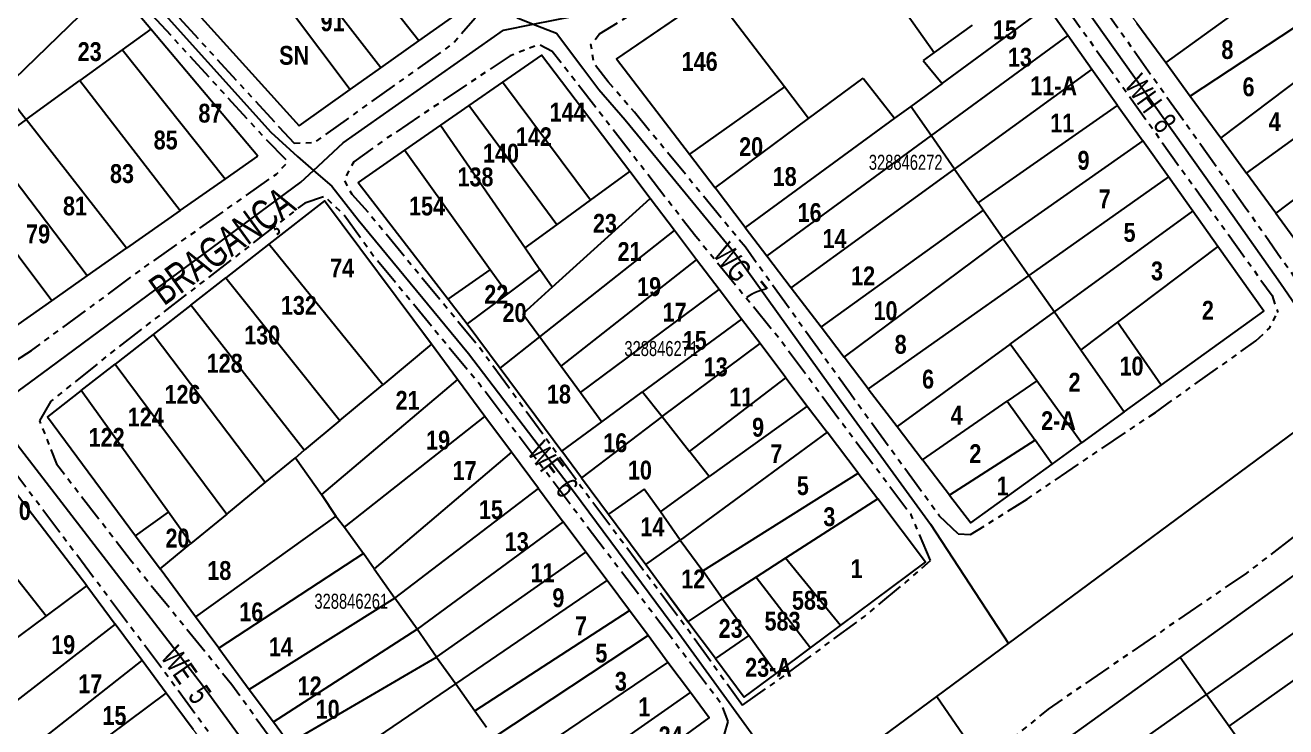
# Model space of a CAD drawing. Extents: x 204381 to 207261, y 4847713 to 4851061.
# Drawn here: x 206683.8 to 206851.2, y 4848601.9 to 4848695.1 of the extents above; entities that cross this region are included whole.
import ezdxf
from ezdxf.enums import TextEntityAlignment as Align

# ---------------------------------------------------------------- set-up
doc = ezdxf.new("R2010")
doc.units = 0
doc.header["$LTSCALE"] = 1.5
doc.header["$MEASUREMENT"] = 0
doc.linetypes.add('PHANTOMX2', pattern=[5, 2.5, -0.5, 0.5, -0.5, 0.5, -0.5])
for name, color, linetype in [('CD-MALHA-LOTES', 40, 'CONTINUOUS'), ('CD_TXT_QUADRA', 7, 'CONTINUOUS'), ('RU-QUADRAS', 210, 'CONTINUOUS'), ('SV-EIXO-ROD-ESTR', 7, 'CONTINUOUS'), ('SV-EIXO-RUA-N-PAV', 6, 'CONTINUOUS'), ('SV-RUA-NAO-PAV-S-GUIA-C-GUIA', 7, 'PHANTOMX2'), ('SV-TXT-RUA-N-PAV-S-GUIA-C-GUIA', 7, 'CONTINUOUS'), ('Th_NmrPort', 7, 'CONTINUOUS')]:
    doc.layers.add(name, color=color, linetype=linetype)
doc.styles.add('ARIAL', font='ARIAL.TTF')
doc.styles.get("Standard").update_dxf_attribs({"font": 'swisscbo.ttf'})

msp = doc.modelspace()

# ---------------------------------------------------------------- linework, layer by layer
at = {"layer": 'CD-MALHA-LOTES', "linetype": 'Continuous'}
for points in [[(206791.15, 4848710.35), (206804.5, 4848691.49)], [(206736.07, 4848693.04), (206723.73, 4848708.7)], [(206731, 4848689.45), (206718.81, 4848705.19)], [(206855.1, 4848704.55), (206835.23, 4848690.14)], [(206715, 4848702.48), (206726.93, 4848686.56)], [(206695.39, 4848700.63), (206680.86, 4848686.5)], [(206700.49, 4848694.58), (206695.39, 4848700.63)], [(206736.07, 4848693.04), (206743.83, 4848698.54)], [(206775.11, 4848699.4), (206762.29, 4848690.65)], [(206784.62, 4848686.91), (206775.11, 4848699.4)], [(206859.04, 4848699.28), (206838.48, 4848685.7)], [(206805.55, 4848687.38), (206819.48, 4848697.57)], [(206822.23, 4848693.72), (206819.48, 4848697.57)], [(206706.77, 4848696.55), (206720.15, 4848681.76)], [(206831.4, 4848695.38), (206835.23, 4848690.14)], [(206700.49, 4848694.58), (206696.66, 4848691.81)], [(206714.68, 4848677.72), (206700.49, 4848694.58)], [(206822.23, 4848693.72), (206804.08, 4848680.45)], [(206809.53, 4848695.1), (206804.5, 4848691.49)], [(206825.42, 4848689.23), (206822.23, 4848693.72)], [(206862.24, 4848695.01), (206842.55, 4848680.13)], [(206731, 4848689.45), (206736.07, 4848693.04)], [(206696.66, 4848691.81), (206691.05, 4848687.76)], [(206710.35, 4848674.68), (206696.66, 4848691.81)], [(206752.36, 4848691.13), (206747.17, 4848687.53)], [(206764.08, 4848675.66), (206752.36, 4848691.13)], [(206762.29, 4848690.65), (206771.98, 4848677.96)], [(206804.5, 4848691.49), (206803.01, 4848690.42)], [(206803.01, 4848690.42), (206805.55, 4848687.38)], [(206726.93, 4848686.56), (206731, 4848689.45)], [(206807.2, 4848675.98), (206825.42, 4848689.23)], [(206828.83, 4848684.45), (206825.42, 4848689.23)], [(206835.23, 4848690.14), (206838.48, 4848685.7)], [(206845.98, 4848675.44), (206866.02, 4848689.96)], [(206683.91, 4848682.59), (206691.05, 4848687.76)], [(206691.05, 4848687.76), (206704.36, 4848670.48)], [(206747.17, 4848687.53), (206742.72, 4848684.45)], [(206758.84, 4848671.85), (206747.17, 4848687.53)], [(206784.62, 4848686.91), (206771.98, 4848677.96)], [(206787.82, 4848682.71), (206784.62, 4848686.91)], [(206787.82, 4848682.71), (206795.04, 4848688.06)], [(206795.04, 4848688.06), (206799.22, 4848682.76)], [(206805.55, 4848687.38), (206801.37, 4848684.32)], [(206680.86, 4848686.5), (206683.91, 4848682.59)], [(206720.15, 4848681.76), (206726.93, 4848686.56)], [(206838.48, 4848685.7), (206842.55, 4848680.13)], [(206742.72, 4848684.45), (206738.93, 4848681.82)], [(206754.38, 4848668.6), (206742.72, 4848684.45)], [(206801.37, 4848684.32), (206799.22, 4848682.76)], [(206804.08, 4848680.45), (206801.37, 4848684.32)], [(206810.32, 4848671.52), (206828.83, 4848684.45)], [(206828.83, 4848684.45), (206832.19, 4848679.73)], [(206683.91, 4848682.59), (206678.94, 4848679)], [(206697.26, 4848665.5), (206683.91, 4848682.59)], [(206738.93, 4848681.82), (206734.16, 4848678.51)], [(206738.93, 4848681.82), (206750.17, 4848665.53)], [(206775.39, 4848673.49), (206787.82, 4848682.71)], [(206799.22, 4848682.76), (206779.39, 4848668.25)], [(206804.08, 4848680.45), (206782.26, 4848664.5)], [(206807.2, 4848675.98), (206804.08, 4848680.45)], [(206842.55, 4848680.13), (206845.98, 4848675.44)], [(206692.01, 4848661.82), (206678.94, 4848679)], [(206734.16, 4848678.51), (206727.99, 4848674.23)], [(206745.54, 4848662.63), (206734.16, 4848678.51)], [(206832.19, 4848679.73), (206813.66, 4848666.73)], [(206835.59, 4848674.95), (206832.19, 4848679.73)], [(206710.35, 4848674.68), (206714.68, 4848677.72)], [(206771.98, 4848677.96), (206775.39, 4848673.49)], [(206687.31, 4848658.51), (206674.39, 4848675.71)], [(206758.84, 4848671.85), (206764.08, 4848675.66)], [(206766.78, 4848672.09), (206764.08, 4848675.66)], [(206785.52, 4848660.22), (206807.2, 4848675.98)], [(206807.2, 4848675.98), (206810.32, 4848671.52)], [(206849.85, 4848670.14), (206845.98, 4848675.44)], [(206704.36, 4848670.48), (206710.35, 4848674.68)], [(206727.99, 4848674.23), (206739.97, 4848658.72)], [(206779.39, 4848668.25), (206775.39, 4848673.49)], [(206835.59, 4848674.95), (206817.06, 4848661.87)], [(206838.83, 4848670.41), (206835.59, 4848674.95)], [(206856.04, 4848674.83), (206849.85, 4848670.14)], [(206723.54, 4848671.78), (206716.16, 4848666.03)], [(206737.72, 4848652.73), (206723.54, 4848671.78)], [(206753.76, 4848660.31), (206766.78, 4848672.09)], [(206754.38, 4848668.6), (206758.84, 4848671.85)], [(206769.99, 4848667.86), (206766.78, 4848672.09)], [(206704.36, 4848670.48), (206697.26, 4848665.5)], [(206811.01, 4848670.53), (206789.47, 4848655.05)], [(206811.01, 4848670.53), (206810.32, 4848671.52)], [(206813.66, 4848666.73), (206811.01, 4848670.53)], [(206820.45, 4848657.03), (206838.83, 4848670.41)], [(206842.16, 4848665.72), (206838.83, 4848670.41)], [(206849.85, 4848670.14), (206855.48, 4848662.45)], [(206750.17, 4848665.53), (206754.38, 4848668.6)], [(206752.13, 4848653.72), (206769.99, 4848667.86)], [(206772.93, 4848663.97), (206769.99, 4848667.86)], [(206779.39, 4848668.25), (206782.26, 4848664.5)], [(206692.01, 4848661.82), (206697.26, 4848665.5)], [(206716.16, 4848666.03), (206710.44, 4848661.57)], [(206731.3, 4848647.37), (206716.16, 4848666.03)], [(206750.17, 4848665.53), (206752.13, 4848662.68)], [(206792.54, 4848651.03), (206813.66, 4848666.73)], [(206813.66, 4848666.73), (206817.06, 4848661.87)], [(206842.16, 4848665.72), (206828.82, 4848655.65)], [(206848.27, 4848657.15), (206842.16, 4848665.72)], [(206754.98, 4848649.83), (206772.93, 4848663.97)], [(206775.92, 4848660.03), (206772.93, 4848663.97)], [(206782.26, 4848664.5), (206785.52, 4848660.22)], [(206687.31, 4848658.51), (206692.01, 4848661.82)], [(206739.97, 4848658.72), (206745.54, 4848662.63)], [(206747.83, 4848659.43), (206745.54, 4848662.63)], [(206752.13, 4848662.68), (206747.83, 4848659.43)], [(206753.76, 4848660.31), (206752.13, 4848662.68)], [(206817.06, 4848661.87), (206795.74, 4848646.83)], [(206817.06, 4848661.87), (206820.45, 4848657.03)], [(206705.78, 4848657.94), (206710.44, 4848661.57)], [(206710.44, 4848661.57), (206725.58, 4848642.6)], [(206753.76, 4848660.31), (206749.87, 4848656.79)], [(206785.52, 4848660.22), (206789.47, 4848655.05)], [(206678.36, 4848652.23), (206687.31, 4848658.51)], [(206739.97, 4848658.72), (206742.48, 4848655.47)], [(206747.83, 4848659.43), (206742.48, 4848655.47)], [(206757.54, 4848646.34), (206775.92, 4848660.03)], [(206778.91, 4848656.08), (206775.92, 4848660.03)], [(206705.78, 4848657.94), (206700.78, 4848654.05)], [(206720.85, 4848638.66), (206705.78, 4848657.94)], [(206749.87, 4848656.79), (206752.13, 4848653.72)], [(206814.58, 4848652.76), (206820.45, 4848657.03)], [(206820.45, 4848657.03), (206823.96, 4848651.99)], [(206834.65, 4848647.31), (206848.27, 4848657.15)], [(206742.48, 4848655.47), (206746.87, 4848649.56)], [(206778.91, 4848656.08), (206765.77, 4848646.42)], [(206781.37, 4848652.83), (206778.91, 4848656.08)], [(206789.47, 4848655.05), (206792.54, 4848651.03)], [(206828.82, 4848655.65), (206823.96, 4848651.99)], [(206834.65, 4848647.31), (206828.82, 4848655.65)], [(206700.78, 4848654.05), (206695.73, 4848650.11)], [(206715.67, 4848634.39), (206700.78, 4848654.05)], [(206746.87, 4848649.56), (206752.13, 4848653.72)], [(206752.13, 4848653.72), (206754.98, 4848649.83)], [(206737.72, 4848652.73), (206731.3, 4848647.37)], [(206741.19, 4848648.06), (206737.72, 4848652.73)], [(206768.36, 4848643.13), (206781.37, 4848652.83)], [(206784.81, 4848648.28), (206781.37, 4848652.83)], [(206814.58, 4848652.76), (206799.57, 4848641.82)], [(206818.1, 4848647.9), (206814.58, 4848652.76)], [(206823.96, 4848651.99), (206829.72, 4848643.75)], [(206691.22, 4848646.59), (206695.73, 4848650.11)], [(206695.73, 4848650.11), (206710.57, 4848630.2)], [(206795.74, 4848646.83), (206792.54, 4848651.03)], [(206746.87, 4848649.56), (206755.05, 4848638.53)], [(206754.98, 4848649.83), (206757.54, 4848646.34)], [(206741.19, 4848648.06), (206723.12, 4848632.81)], [(206725.58, 4848642.6), (206731.3, 4848647.37)], [(206744.83, 4848643.16), (206741.19, 4848648.06)], [(206772, 4848638.52), (206784.81, 4848648.28)], [(206784.81, 4848648.28), (206787.62, 4848644.51)], [(206795.74, 4848646.83), (206799.57, 4848641.82)], [(206818.1, 4848647.9), (206814.2, 4848645.19)], [(206824.07, 4848639.66), (206818.1, 4848647.9)], [(206829.72, 4848643.75), (206834.65, 4848647.31)], [(206691.22, 4848646.59), (206686.75, 4848643.11)], [(206702.8, 4848630.46), (206691.22, 4848646.59)], [(206757.54, 4848646.34), (206760.38, 4848642.46)], [(206760.38, 4848642.46), (206765.77, 4848646.42)], [(206765.77, 4848646.42), (206768.36, 4848643.13)], [(206802.95, 4848637.39), (206814.2, 4848645.19)], [(206814.2, 4848645.19), (206817.91, 4848640.01)], [(206787.62, 4848644.51), (206774.63, 4848635.19)], [(206787.62, 4848644.51), (206790.28, 4848641.07)], [(206829.72, 4848643.75), (206824.07, 4848639.66)], [(206686.75, 4848643.11), (206698.44, 4848627.32)], [(206725.58, 4848642.6), (206720.85, 4848638.66)], [(206726.19, 4848628.47), (206744.83, 4848643.16)], [(206748.37, 4848638.42), (206744.83, 4848643.16)], [(206755.05, 4848638.53), (206760.38, 4848642.46)], [(206768.36, 4848643.13), (206757.67, 4848635.01)], [(206768.36, 4848643.13), (206772, 4848638.52)], [(206799.57, 4848641.82), (206802.95, 4848637.39)], [(206790.28, 4848641.07), (206770.76, 4848626.72)], [(206794.39, 4848635.64), (206790.28, 4848641.07)], [(206817.91, 4848640.01), (206806.53, 4848632.71)], [(206820.17, 4848636.84), (206817.91, 4848640.01)], [(206719.67, 4848637.68), (206720.85, 4848638.66)], [(206748.37, 4848638.42), (206730.14, 4848622.9)], [(206751.95, 4848633.6), (206748.37, 4848638.42)], [(206757.67, 4848635.01), (206755.05, 4848638.53)], [(206774.63, 4848635.19), (206772, 4848638.52)], [(206820.17, 4848636.84), (206824.07, 4848639.66)], [(206691.98, 4848620.68), (206679.09, 4848637.44)], [(206715.67, 4848634.39), (206719.67, 4848637.68)], [(206719.67, 4848637.68), (206723.12, 4848632.81)], [(206806.53, 4848632.71), (206802.95, 4848637.39)], [(206809.34, 4848629.02), (206820.17, 4848636.84)], [(206757.67, 4848635.01), (206761.26, 4848630.16)], [(206768.13, 4848630.51), (206774.63, 4848635.19)], [(206773.75, 4848622.65), (206794.39, 4848635.64)], [(206794.39, 4848635.64), (206796.99, 4848632.2)], [(206710.57, 4848630.2), (206715.67, 4848634.39)], [(206732.88, 4848619.03), (206751.95, 4848633.6)], [(206751.95, 4848633.6), (206755.24, 4848629.18)], [(206765.97, 4848633.52), (206761.26, 4848630.16)], [(206768.13, 4848630.51), (206765.97, 4848633.52)], [(206686.57, 4848616.64), (206673.47, 4848633.24)], [(206723.12, 4848632.81), (206725.02, 4848629.93)], [(206796.99, 4848632.2), (206784.73, 4848624.32)], [(206803.35, 4848623.81), (206796.99, 4848632.2)], [(206806.53, 4848632.71), (206809.34, 4848629.02)], [(206698.44, 4848627.32), (206702.8, 4848630.46)], [(206705.8, 4848626.28), (206702.8, 4848630.46)], [(206710.57, 4848630.2), (206705.8, 4848626.28)], [(206725.02, 4848629.93), (206706.39, 4848616.54)], [(206725.02, 4848629.93), (206726.19, 4848628.47)], [(206761.26, 4848630.16), (206766.2, 4848623.51)], [(206770.76, 4848626.72), (206768.13, 4848630.51)], [(206726.19, 4848628.47), (206728.69, 4848624.94)], [(206755.24, 4848629.18), (206735.82, 4848614.89)], [(206758.25, 4848625.14), (206755.24, 4848629.18)], [(206698.44, 4848627.32), (206701.71, 4848622.92)], [(206766.2, 4848623.51), (206770.76, 4848626.72)], [(206770.76, 4848626.72), (206773.75, 4848622.65)], [(206858.53, 4848626.59), (206837.13, 4848611.19)], [(206701.71, 4848622.92), (206705.8, 4848626.28)], [(206728.69, 4848624.94), (206709.52, 4848612.37)], [(206730.14, 4848622.9), (206728.69, 4848624.94)], [(206738.42, 4848611.2), (206758.25, 4848625.14)], [(206761.06, 4848621.36), (206758.25, 4848625.14)], [(206766.2, 4848623.51), (206771.78, 4848615.88)], [(206784.73, 4848624.32), (206780.84, 4848621.81)], [(206792.04, 4848615.4), (206784.73, 4848624.32)], [(206792.04, 4848615.4), (206803.35, 4848623.81)], [(206706.39, 4848616.54), (206701.71, 4848622.92)], [(206730.14, 4848622.9), (206732.88, 4848619.03)], [(206776.39, 4848618.95), (206773.75, 4848622.65)], [(206780.84, 4848621.81), (206776.39, 4848618.95)], [(206780.84, 4848621.81), (206788.07, 4848612.45)], [(206686.57, 4848616.64), (206691.98, 4848620.68)], [(206691.98, 4848620.68), (206695.75, 4848615.59)], [(206740.95, 4848607.65), (206761.06, 4848621.36)], [(206764.01, 4848617.39), (206761.06, 4848621.36)], [(206862.21, 4848621.48), (206840.65, 4848606.25)], [(206732.88, 4848619.03), (206713.55, 4848606.92)], [(206735.82, 4848614.89), (206732.88, 4848619.03)], [(206771.78, 4848615.88), (206776.39, 4848618.95)], [(206776.39, 4848618.95), (206779.86, 4848614.08)], [(206681.58, 4848612.93), (206686.57, 4848616.64)], [(206709.52, 4848612.37), (206706.39, 4848616.54)], [(206743.5, 4848604.05), (206764.01, 4848617.39)], [(206766.49, 4848614.06), (206764.01, 4848617.39)], [(206843.66, 4848602.02), (206865.21, 4848617.31)], [(206695.75, 4848615.59), (206675.9, 4848600.21)], [(206699.33, 4848610.75), (206695.75, 4848615.59)], [(206716.74, 4848602.62), (206735.82, 4848614.89)], [(206738.42, 4848611.2), (206735.82, 4848614.89)], [(206775.47, 4848611.01), (206771.78, 4848615.88)], [(206788.07, 4848612.45), (206792.04, 4848615.4)], [(206766.49, 4848614.06), (206746.01, 4848600.51)], [(206769.14, 4848610.5), (206766.49, 4848614.06)], [(206779.86, 4848614.08), (206775.47, 4848611.01)], [(206783.49, 4848609.04), (206779.86, 4848614.08)], [(206709.52, 4848612.37), (206713.55, 4848606.92)], [(206783.49, 4848609.04), (206788.07, 4848612.45)], [(206679.54, 4848595.2), (206699.33, 4848610.75)], [(206702.53, 4848606.42), (206699.33, 4848610.75)], [(206718.83, 4848599.79), (206738.42, 4848611.2)], [(206738.42, 4848611.2), (206740.95, 4848607.65)], [(206748.73, 4848596.67), (206769.14, 4848610.5)], [(206772.11, 4848606.51), (206769.14, 4848610.5)], [(206775.47, 4848611.01), (206779.27, 4848605.9)], [(206837.13, 4848611.19), (206815.27, 4848595.45)], [(206837.13, 4848611.19), (206840.65, 4848606.25)], [(206779.27, 4848605.9), (206783.49, 4848609.04)], [(206713.55, 4848606.92), (206716.74, 4848602.62)], [(206722.39, 4848595), (206740.95, 4848607.65)], [(206740.95, 4848607.65), (206743.5, 4848604.05)], [(206751.84, 4848592.29), (206772.11, 4848606.51)], [(206774.62, 4848603.14), (206772.11, 4848606.51)], [(206682.33, 4848591.36), (206702.53, 4848606.42)], [(206706.09, 4848601.61), (206702.53, 4848606.42)], [(206818.64, 4848590.72), (206840.65, 4848606.25)], [(206840.65, 4848606.25), (206843.66, 4848602.02)], [(206743.5, 4848604.05), (206745.04, 4848601.88)], [(206754.54, 4848588.47), (206774.62, 4848603.14)], [(206716.74, 4848602.62), (206718.83, 4848599.79)], [(206843.66, 4848602.02), (206845.29, 4848599.72)]]:
    msp.add_lwpolyline(points, dxfattribs=at)
at = {"layer": 'RU-QUADRAS', "color": 6, "linetype": 'Continuous', "const_width": 0.18}
for points in [[(206651.16, 4848761.85), (206680.5, 4848785.15), (206731.69, 4848714.36), (206743.83, 4848698.54), (206720.15, 4848681.76), (206706.77, 4848696.55)], [(206809.2, 4848725.74), (206815.43, 4848730.19), (206816.02, 4848729.3), (206850.73, 4848752.7), (206894.55, 4848689.74), (206855.48, 4848662.45)], [(206762.29, 4848690.65), (206804.09, 4848719.19), (206848.27, 4848657.15), (206809.34, 4848629.02)], [(206727.99, 4848674.23), (206752.36, 4848691.13), (206803.35, 4848623.81), (206779.27, 4848605.9), (206742.48, 4848655.47)], [(206686.75, 4848643.11), (206723.54, 4848671.78), (206774.62, 4848603.14), (206736.81, 4848575.52)], [(206638.46, 4848607.06), (206679.09, 4848637.44), (206691.98, 4848620.68), (206729.79, 4848569.57), (206686.04, 4848537.1)]]:
    msp.add_lwpolyline(points, close=True, dxfattribs=at)
for points in [[(206619.29, 4848735.97), (206647.15, 4848756.63, -0.005551), (206714.68, 4848677.72), (206678.36, 4848652.23)], [(206815.27, 4848595.45), (206858.53, 4848626.59), (206935.25, 4848519.89), (206965.93, 4848476.39, 0.011794), (206922.2, 4848443.56, 0.005233)]]:
    msp.add_lwpolyline(points, format="xyb", close=True, dxfattribs=at)
at = {"layer": 'SV-EIXO-ROD-ESTR', "flags": 128}
msp.add_lwpolyline([(206481.68, 4848367.32), (206503.29, 4848383.26), (206509.04, 4848387.5), (206551.42, 4848418.75), (206552.27, 4848419.38), (206594.36, 4848450.42), (206598.47, 4848453.45), (206646.43, 4848488.82), (206692.96, 4848523.23), (206742.36, 4848559.76), (206786.52, 4848592.42), (206804.83, 4848605.97), (206814.35, 4848613.01), (206853.63, 4848642.06), (206860.08, 4848646.84), (206902.49, 4848678.2), (206909.76, 4848683.58), (206949.84, 4848713.22), (206955.49, 4848717.4)], dxfattribs=at)
msp.add_lwpolyline([(206481.68, 4848367.32), (206503.29, 4848383.26), (206509.04, 4848387.5), (206551.42, 4848418.75), (206552.27, 4848419.38), (206594.36, 4848450.42), (206598.47, 4848453.45), (206646.43, 4848488.82), (206692.96, 4848523.23), (206742.36, 4848559.76), (206786.52, 4848592.42), (206804.83, 4848605.97), (206814.35, 4848613.01), (206853.63, 4848642.06), (206860.08, 4848646.84), (206902.49, 4848678.2), (206909.76, 4848683.58), (206949.84, 4848713.22), (206955.49, 4848717.4)], dxfattribs=at)
at = {"layer": 'SV-EIXO-RUA-N-PAV', "flags": 128}
for points in [[(206860.08, 4848646.84), (206850.48, 4848660.8), (206844.14, 4848669.8), (206820.64, 4848702.88), (206806.69, 4848722.01), (206804.51, 4848723.13), (206801.85, 4848723.08), (206799.1, 4848723.03), (206796.33, 4848725.12), (206793.1, 4848729.71), (206770.19, 4848761.39), (206742.03, 4848801.95), (206737.25, 4848807.65), (206733.48, 4848813.04), (206729.42, 4848819.44), (206725.67, 4848825.01)], [(206860.08, 4848646.84), (206850.48, 4848660.8), (206844.14, 4848669.8), (206820.64, 4848702.88), (206806.69, 4848722.01), (206804.51, 4848723.13), (206801.85, 4848723.08), (206799.1, 4848723.03), (206796.33, 4848725.12), (206793.1, 4848729.71), (206770.19, 4848761.39), (206742.03, 4848801.95), (206737.25, 4848807.65), (206733.48, 4848813.04), (206729.42, 4848819.44), (206725.67, 4848825.01)], [(206681.48, 4848791.18), (206686.36, 4848783.78), (206689.43, 4848780.01), (206717.98, 4848740.34), (206735.6, 4848716.15), (206746.97, 4848698.59), (206749.17, 4848696.06), (206751.26, 4848695.23), (206754.32, 4848694.03), (206757.83, 4848689.41), (206759.95, 4848686.58), (206763.47, 4848682.53), (206778.16, 4848664.66), (206792.1, 4848645.21), (206803.99, 4848628.86), (206814.35, 4848613.01)], [(206681.48, 4848791.18), (206686.36, 4848783.78), (206689.43, 4848780.01), (206717.98, 4848740.34), (206735.6, 4848716.15), (206746.97, 4848698.59), (206749.17, 4848696.06), (206751.26, 4848695.23), (206754.32, 4848694.03), (206757.83, 4848689.41), (206759.95, 4848686.58), (206763.47, 4848682.53), (206778.16, 4848664.66), (206792.1, 4848645.21), (206803.99, 4848628.86), (206814.35, 4848613.01)], [(206645.46, 4848763.22), (206663.77, 4848739.99), (206678.06, 4848723.43), (206699.21, 4848700.05), (206716.4, 4848680.89), (206719.96, 4848677.69), (206722.09, 4848675.83), (206724.51, 4848673.72), (206728, 4848669.25), (206742.67, 4848651.5), (206756.6, 4848633.22), (206770.57, 4848614.36), (206786.52, 4848592.42)], [(206645.46, 4848763.22), (206663.77, 4848739.99), (206678.06, 4848723.43), (206699.21, 4848700.05), (206716.4, 4848680.89), (206719.96, 4848677.69), (206722.09, 4848675.83), (206724.51, 4848673.72), (206728, 4848669.25), (206742.67, 4848651.5), (206756.6, 4848633.22), (206770.57, 4848614.36), (206786.52, 4848592.42)], [(206679.81, 4848644.28), (206686.03, 4848648.85), (206720.41, 4848674.27), (206722.09, 4848675.83), (206726.01, 4848679.5), (206747.31, 4848694.45), (206751.26, 4848695.23), (206756.66, 4848696.31), (206766, 4848700.8), (206794.03, 4848717.99), (206801.85, 4848723.08), (206805.8, 4848725.65), (206811.97, 4848731.61), (206820.36, 4848738.4), (206832.53, 4848747.18), (206844.5, 4848755.96), (206850.52, 4848759.3)], [(206679.81, 4848644.28), (206686.03, 4848648.85), (206720.41, 4848674.27), (206722.09, 4848675.83), (206726.01, 4848679.5), (206747.31, 4848694.45), (206751.26, 4848695.23), (206756.66, 4848696.31), (206766, 4848700.8), (206794.03, 4848717.99), (206801.85, 4848723.08), (206805.8, 4848725.65), (206811.97, 4848731.61), (206820.36, 4848738.4), (206832.53, 4848747.18), (206844.5, 4848755.96), (206850.52, 4848759.3)], [(206613.2, 4848737.28), (206652.19, 4848682.78), (206678.44, 4848646.55), (206679.81, 4848644.28), (206682.71, 4848639.43), (206707.34, 4848607.48), (206742.23, 4848559.67)], [(206613.2, 4848737.28), (206652.19, 4848682.78), (206678.44, 4848646.55), (206679.81, 4848644.28), (206682.71, 4848639.43), (206707.34, 4848607.48), (206742.23, 4848559.67)], [(206804.83, 4848605.97), (206835.88, 4848560.85), (206842.91, 4848550.64), (206849.9, 4848540.46), (206876.85, 4848501.2), (206902.41, 4848464.43), (206904.73, 4848461.49), (206909.4, 4848455.56), (206909.52, 4848455.41), (206916.18, 4848446.95), (206920.09, 4848441.86)], [(206804.83, 4848605.97), (206835.88, 4848560.85), (206842.91, 4848550.64), (206849.9, 4848540.46), (206876.85, 4848501.2), (206902.41, 4848464.43), (206904.73, 4848461.49), (206909.4, 4848455.56), (206909.52, 4848455.41), (206916.18, 4848446.95), (206920.09, 4848441.86)]]:
    msp.add_lwpolyline(points, dxfattribs=at)
at = {"layer": 'SV-RUA-NAO-PAV-S-GUIA-C-GUIA', "flags": 128}
for points in [[(206717.48, 4848681.61), (206719.52, 4848679.44), (206722.22, 4848679.54), (206740.51, 4848692.58), (206743.54, 4848696.1), (206744.13, 4848699.28), (206742.36, 4848703.2), (206726.78, 4848725.63), (206709.91, 4848748.08), (206685.74, 4848780.98), (206682.75, 4848785.49), (206680.74, 4848786.36), (206678.82, 4848785.47), (206675.26, 4848782.69), (206652.76, 4848764.7), (206649.32, 4848761.63), (206649.92, 4848759.13), (206650.89, 4848758), (206664.57, 4848740.65), (206678.83, 4848724.12), (206699.97, 4848700.74)], [(206717.48, 4848681.61), (206719.52, 4848679.44), (206722.22, 4848679.54), (206740.51, 4848692.58), (206743.54, 4848696.1), (206744.13, 4848699.28), (206742.36, 4848703.2), (206726.78, 4848725.63), (206709.91, 4848748.08), (206685.74, 4848780.98), (206682.75, 4848785.49), (206680.74, 4848786.36), (206678.82, 4848785.47), (206675.26, 4848782.69), (206652.76, 4848764.7), (206649.32, 4848761.63), (206649.92, 4848759.13), (206650.89, 4848758), (206664.57, 4848740.65), (206678.83, 4848724.12), (206699.97, 4848700.74)], [(206619.12, 4848731.31), (206637.36, 4848705.27), (206663.48, 4848669.55), (206678.85, 4848649.92), (206681.45, 4848649.87), (206684.61, 4848651.89), (206700.14, 4848663.32), (206717.15, 4848675.33), (206718.67, 4848676.97), (206715.51, 4848680.22), (206685.8, 4848712.66), (206665.55, 4848736.25), (206648.08, 4848758.44), (206645.62, 4848759.4), (206643.68, 4848758.81), (206616.72, 4848736.43), (206617.07, 4848733.98)], [(206619.12, 4848731.31), (206637.36, 4848705.27), (206663.48, 4848669.55), (206678.85, 4848649.92), (206681.45, 4848649.87), (206684.61, 4848651.89), (206700.14, 4848663.32), (206717.15, 4848675.33), (206718.67, 4848676.97), (206715.51, 4848680.22), (206685.8, 4848712.66), (206665.55, 4848736.25), (206648.08, 4848758.44), (206645.62, 4848759.4), (206643.68, 4848758.81), (206616.72, 4848736.43), (206617.07, 4848733.98)]]:
    msp.add_lwpolyline(points, close=True, dxfattribs=at)
for points in [[(206897.17, 4848691.36), (206893.81, 4848697.06), (206885.95, 4848708.25), (206874.01, 4848723.32), (206864.09, 4848737.58), (206857.59, 4848748.54), (206853.39, 4848753.88), (206848.68, 4848754.49), (206833.26, 4848745.42), (206816.88, 4848734.12), (206809.42, 4848727.26), (206808.05, 4848722.62), (206822.25, 4848704.07), (206845.78, 4848670.96), (206852.13, 4848661.94), (206852.72, 4848661.09)], [(206897.17, 4848691.36), (206893.81, 4848697.06), (206885.95, 4848708.25), (206874.01, 4848723.32), (206864.09, 4848737.58), (206857.59, 4848748.54), (206853.39, 4848753.88), (206848.68, 4848754.49), (206833.26, 4848745.42), (206816.88, 4848734.12), (206809.42, 4848727.26), (206808.05, 4848722.62), (206822.25, 4848704.07), (206845.78, 4848670.96), (206852.13, 4848661.94), (206852.72, 4848661.09)], [(206807.68, 4848627.55), (206805.19, 4848629.91), (206793.38, 4848646.14), (206779.42, 4848665.62), (206764.68, 4848683.55), (206761.18, 4848687.57), (206759.32, 4848690.05), (206758.91, 4848692.52), (206760.04, 4848693.96), (206763.14, 4848695.87), (206769.76, 4848699.61), (206790.96, 4848712.31), (206802.4, 4848720.25), (206804.83, 4848721.35), (206806.81, 4848719.67), (206819.33, 4848701.17), (206838.29, 4848674.62), (206847.74, 4848661.45), (206849.35, 4848659.22), (206850.1, 4848656.95)], [(206807.68, 4848627.55), (206805.19, 4848629.91), (206793.38, 4848646.14), (206779.42, 4848665.62), (206764.68, 4848683.55), (206761.18, 4848687.57), (206759.32, 4848690.05), (206758.91, 4848692.52), (206760.04, 4848693.96), (206763.14, 4848695.87), (206769.76, 4848699.61), (206790.96, 4848712.31), (206802.4, 4848720.25), (206804.83, 4848721.35), (206806.81, 4848719.67), (206819.33, 4848701.17), (206838.29, 4848674.62), (206847.74, 4848661.45), (206849.35, 4848659.22), (206850.1, 4848656.95)], [(206804.01, 4848624.03), (206801.43, 4848630.09), (206792.3, 4848642.18), (206783.95, 4848653.46), (206772.82, 4848667.06), (206760.33, 4848683.18), (206753.77, 4848691.63), (206752.01, 4848692.55), (206748.19, 4848691.03), (206731.85, 4848680.13), (206727.41, 4848676.98), (206726.11, 4848674.55), (206727.17, 4848672.66), (206729.28, 4848670.31), (206743.98, 4848652.52), (206757.68, 4848633.77), (206771.89, 4848614.73), (206779.03, 4848604.83)], [(206804.01, 4848624.03), (206801.43, 4848630.09), (206792.3, 4848642.18), (206783.95, 4848653.46), (206772.82, 4848667.06), (206760.33, 4848683.18), (206753.77, 4848691.63), (206752.01, 4848692.55), (206748.19, 4848691.03), (206731.85, 4848680.13), (206727.41, 4848676.98), (206726.11, 4848674.55), (206727.17, 4848672.66), (206729.28, 4848670.31), (206743.98, 4848652.52), (206757.68, 4848633.77), (206771.89, 4848614.73), (206779.03, 4848604.83)], [(206776.65, 4848600.97), (206777.12, 4848602.64), (206776.23, 4848604.98), (206744.28, 4848647.21), (206730.01, 4848664.5), (206726.16, 4848669.89), (206723.51, 4848672.37), (206720.92, 4848671.49), (206713.54, 4848665.78), (206695.95, 4848652.21), (206687.19, 4848645.17), (206685.69, 4848642.58), (206687.95, 4848636.85), (206697.79, 4848624.1), (206711.25, 4848607.55), (206733.59, 4848576.52), (206735.84, 4848573.81), (206738.89, 4848573.67)], [(206776.65, 4848600.97), (206777.12, 4848602.64), (206776.23, 4848604.98), (206744.28, 4848647.21), (206730.01, 4848664.5), (206726.16, 4848669.89), (206723.51, 4848672.37), (206720.92, 4848671.49), (206713.54, 4848665.78), (206695.95, 4848652.21), (206687.19, 4848645.17), (206685.69, 4848642.58), (206687.95, 4848636.85), (206697.79, 4848624.1), (206711.25, 4848607.55), (206733.59, 4848576.52), (206735.84, 4848573.81), (206738.89, 4848573.67)], [(206807.68, 4848627.55), (206809.33, 4848627.48), (206816.84, 4848632.19), (206833.86, 4848643.7), (206847.22, 4848653.18), (206849.04, 4848654.94), (206850.1, 4848656.95)], [(206807.68, 4848627.55), (206809.33, 4848627.48), (206816.84, 4848632.19), (206833.86, 4848643.7), (206847.22, 4848653.18), (206849.04, 4848654.94), (206850.1, 4848656.95)], [(206685.92, 4848535.98), (206662.05, 4848570.23), (206637.39, 4848607.32), (206639.14, 4848609.16), (206661.31, 4848626.67), (206677.01, 4848638.7), (206678.2, 4848639.23), (206680.57, 4848638.22), (206702.34, 4848609.2), (206731.53, 4848569.4)], [(206685.92, 4848535.98), (206662.05, 4848570.23), (206637.39, 4848607.32), (206639.14, 4848609.16), (206661.31, 4848626.67), (206677.01, 4848638.7), (206678.2, 4848639.23), (206680.57, 4848638.22), (206702.34, 4848609.2), (206731.53, 4848569.4)], [(206858.42, 4848631.1), (206856.7, 4848630.59), (206845.96, 4848622.36), (206819.62, 4848604.3), (206815.04, 4848600.55), (206813.66, 4848595.71)], [(206858.42, 4848631.1), (206856.7, 4848630.59), (206845.96, 4848622.36), (206819.62, 4848604.3), (206815.04, 4848600.55), (206813.66, 4848595.71)], [(206779.03, 4848604.83), (206783.91, 4848608.23), (206795.23, 4848616.61), (206800.79, 4848621.18), (206804.01, 4848624.03)], [(206779.03, 4848604.83), (206783.91, 4848608.23), (206795.23, 4848616.61), (206800.79, 4848621.18), (206804.01, 4848624.03)]]:
    msp.add_lwpolyline(points, dxfattribs=at)

# ---------------------------------------------------------------- texts
at = {"layer": 'CD_TXT_QUADRA', "color": 7, "linetype": 'Continuous', "style": 'ARIAL', "width": 0.7}
for s, p in [('328846272', (206795.81, 4848675.9)), ('328846271', (206763.35, 4848651.17)), ('328846261', (206722.19, 4848617.62))]:
    msp.add_text(s, height=2, dxfattribs=at).set_placement(p)
at = {"layer": 'SV-TXT-RUA-N-PAV-S-GUIA-C-GUIA', "style": 'ARIAL', "width": 0.7}
for s, height, rotation, p in [('WH  8', 3, 306, (206829.62, 4848687.13)), ('WH  8', 3, 306, (206829.62, 4848687.13)), ('BRAGANÇA', 4, 36, (206702.21, 4848657.76)), ('BRAGANÇA', 4, 36, (206702.21, 4848657.76)), ('WG  7', 3, 309, (206774.98, 4848664.64)), ('WG  7', 3, 309, (206774.98, 4848664.64)), ('WF  6', 3, 307, (206750.33, 4848638.36)), ('WF  6', 3, 307, (206750.33, 4848638.36)), ('WE  5', 3, 305, (206701.65, 4848611.25)), ('WE  5', 3, 305, (206701.65, 4848611.25))]:
    msp.add_text(s, height=height, rotation=rotation, dxfattribs=at).set_placement(p)
at = {"layer": 'Th_NmrPort', "color": 1}
for s, p in [('91', (206723.01, 4848695.55)), ('15', (206812.29, 4848694.48)), ('23', (206690.76, 4848691.6)), ('SN', (206717.51, 4848691.1)), ('13', (206814.28, 4848690.85)), ('8', (206842.63, 4848691.87)), ('146', (206770.96, 4848690.29)), ('11-A', (206817.25, 4848687.05)), ('6', (206845.44, 4848686.92)), ('87', (206706.79, 4848683.42)), ('144', (206753.43, 4848683.56)), ('4', (206848.91, 4848682.3)), ('11', (206819.89, 4848682.11)), ('85', (206700.85, 4848679.86)), ('142', (206748.95, 4848680.29)), ('20', (206778.59, 4848678.97)), ('140', (206744.58, 4848678.11)), ('9', (206823.53, 4848677.16)), ('83', (206695.05, 4848675.4)), ('138', (206741.19, 4848674.96)), ('18', (206783.05, 4848675.01)), ('81', (206688.81, 4848671.1)), ('154', (206734.76, 4848671.09)), ('7', (206826.34, 4848672.04)), ('16', (206786.36, 4848670.23)), ('79', (206683.91, 4848667.39)), ('23', (206759.18, 4848668.8)), ('5', (206829.64, 4848667.59)), ('14', (206789.66, 4848666.77)), ('21', (206762.45, 4848665.05)), ('74', (206724.28, 4848662.87)), ('3', (206833.28, 4848662.48)), ('12', (206793.46, 4848661.82)), ('22', (206744.75, 4848659.36)), ('19', (206765.04, 4848660.39)), ('132', (206717.74, 4848657.9)), ('10', (206796.43, 4848657.19)), ('2', (206840.04, 4848657.25)), ('20', (206747.17, 4848656.94)), ('17', (206768.43, 4848657)), ('130', (206712.87, 4848653.96)), ('15', (206771.1, 4848653.25)), ('8', (206799.24, 4848652.73)), ('128', (206707.89, 4848650.22)), ('13', (206773.89, 4848649.74)), ('10', (206829.1, 4848649.84)), ('6', (206802.88, 4848648.11)), ('2', (206822.33, 4848647.7)), ('126', (206702.29, 4848646.08)), ('18', (206753.07, 4848646.12)), ('11', (206777.28, 4848645.74)), ('21', (206732.97, 4848645.29)), ('124', (206697.41, 4848643.08)), ('4', (206806.68, 4848643.33)), ('2-A', (206818.69, 4848642.59)), ('122', (206692.22, 4848640.38)), ('9', (206780.31, 4848641.72)), ('19', (206737.02, 4848640.01)), ('16', (206760.55, 4848639.66)), ('7', (206782.74, 4848638.21)), ('2', (206809.16, 4848638.22)), ('17', (206740.54, 4848635.97)), ('10', (206763.82, 4848636.03)), ('5', (206786.25, 4848633.97)), ('1', (206812.79, 4848633.93)), ('120', (206679.76, 4848630.66)), ('15', (206744.04, 4848630.78)), ('3', (206789.77, 4848629.85)), ('20', (206702.42, 4848627)), ('14', (206765.48, 4848628.5)), ('13', (206747.47, 4848626.53)), ('18', (206707.97, 4848622.7)), ('11', (206750.89, 4848622.39)), ('1', (206793.4, 4848622.95)), ('12', (206770.9, 4848621.57)), ('9', (206753.79, 4848619.08)), ('585', (206785.6, 4848618.75)), ('16', (206712.22, 4848617.21)), ('7', (206756.8, 4848615.36)), ('583', (206781.96, 4848615.97)), ('23', (206775.87, 4848615.01)), ('19', (206687.24, 4848612.85)), ('14', (206716.14, 4848612.56)), ('5', (206759.5, 4848611.73)), ('23-A', (206779.39, 4848609.84)), ('17', (206690.84, 4848607.65)), ('12', (206719.97, 4848607.38)), ('3', (206762.09, 4848608)), ('10', (206722.36, 4848604.28)), ('1', (206765.2, 4848604.59)), ('15', (206694.05, 4848603.45)), ('24', (206767.9, 4848600.75))]:
    msp.add_text(s, height=2.5, dxfattribs=at).set_placement(p, align=Align.MIDDLE_LEFT)

doc.saveas('drawing.dxf')
